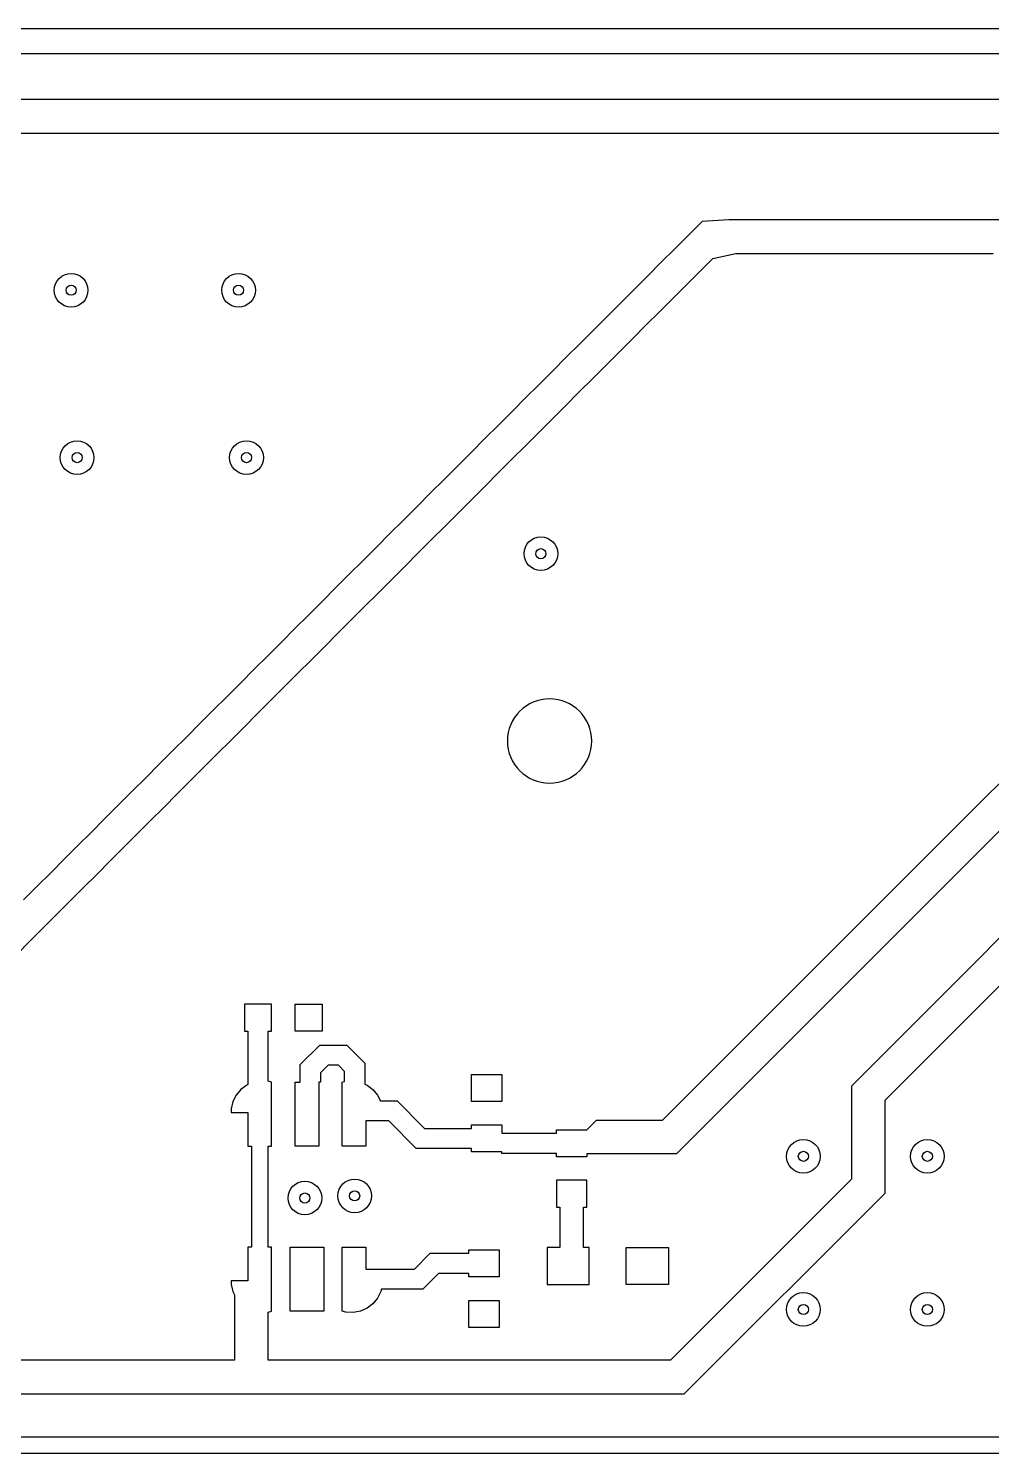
# Model space of a CAD drawing. Extents: x 0 to 220, y 0 to 42.
# Drawn here: x 102.54 to 131.11, y 0 to 42.3 of the extents above; entities that cross this region are included whole.
import ezdxf

# ---------------------------------------------------------------- set-up
doc = ezdxf.new("R2010")
doc.units = 0
doc.layers.get('0').update_dxf_attribs({"linetype": 'CONTINUOUS'})

# ---------------------------------------------------------------- blocks, each defined once
blk = doc.blocks.new('*U188')
at = {"extrusion": (0, 0, -1)}
for p, q in [((120.277, 6.115), (121.527, 6.115)), ((120.277, 5.015), (120.277, 6.115)), ((121.527, 6.115), (121.527, 5.015)), ((121.527, 5.015), (120.277, 5.015))]:
    blk.add_line(p, q, dxfattribs=at)
blk = doc.blocks.new('*U190')
at = {"extrusion": (0, 0, -1)}
for p, q in [((110.451, 13.337), (111.251, 13.337)), ((110.451, 12.537), (110.451, 13.337)), ((111.251, 13.337), (111.251, 12.537)), ((111.251, 12.537), (110.451, 12.537))]:
    blk.add_line(p, q, dxfattribs=at)
blk = doc.blocks.new('*U192')
at = {"extrusion": (0, 0, -1)}
for p, q in [((115.686, 10.452), (115.686, 11.252)), ((115.686, 11.252), (116.586, 11.252)), ((116.586, 11.252), (116.586, 10.452)), ((116.586, 10.452), (115.686, 10.452))]:
    blk.add_line(p, q, dxfattribs=at)
blk = doc.blocks.new('*U193')
at = {"extrusion": (0, 0, -1)}
for p, q in [((115.607, 3.745), (115.607, 4.545)), ((115.607, 4.545), (116.507, 4.545)), ((116.507, 4.545), (116.507, 3.745)), ((116.507, 3.745), (115.607, 3.745))]:
    blk.add_line(p, q, dxfattribs=at)
blk = doc.blocks.new('*U199')
at = {"extrusion": (0, 0, -1)}
for p, q in [((110.3, 4.225), (110.3, 6.125)), ((110.3, 6.125), (111.3, 6.125)), ((111.3, 6.125), (111.3, 4.225)), ((111.3, 4.225), (110.3, 4.225))]:
    blk.add_line(p, q, dxfattribs=at)

msp = doc.modelspace()

# ---------------------------------------------------------------- linework, layer by layer
for points in [[(219.6, 42.3), (219.6, 0), (0, 0), (0, 42.3)], [(218.769, 39.299), (218.769, 3.629), (215.628, 0.488), (55.254, 0.488), (51.691, 4.051), (51.691, 38.068), (55.184, 41.561), (216.507, 41.561)]]:
    msp.add_lwpolyline(points, close=True)
for points in [[(141.37, 28.498), (121.768, 8.896), (119.105, 8.896), (119.105, 8.81), (118.205, 8.81), (118.205, 8.906), (116.586, 8.906), (116.586, 8.952), (115.686, 8.952), (115.686, 9.052), (114.045, 9.052), (113.226, 9.871), (112.55, 9.871), (112.55, 9.125), (111.85, 9.125), (111.85, 11.025), (111.85, 11.025), (111.919, 11.044), (111.919, 11.339), (111.733, 11.525), (111.429, 11.525), (111.2, 11.296), (111.2, 11.025), (111.15, 11.025), (111.15, 9.125), (110.45, 9.125), (110.45, 11.025), (110.6, 11.025), (110.6, 11.544), (111.181, 12.125), (111.981, 12.125), (112.519, 11.587), (112.519, 10.964), (112.584, 10.935), (112.758, 10.805), (112.898, 10.638), (112.983, 10.471), (113.474, 10.471), (114.293, 9.652), (115.686, 9.652), (115.686, 9.752), (116.586, 9.752), (116.586, 9.506), (118.205, 9.506), (118.205, 9.61), (119.105, 9.61), (119.36, 9.865), (119.391, 9.896), (121.354, 9.896), (140.956, 29.498)], [(135.094, 19.044), (126.955, 10.905), (126.955, 8.142), (121.584, 2.771), (109.652, 2.771), (109.652, 4.198), (109.75, 4.225), (109.75, 4.225), (109.75, 6.125), (109.652, 6.125), (109.652, 9.126), (109.749, 9.126), (109.749, 11.026), (109.749, 11.026), (109.651, 11.053), (109.651, 12.537), (109.751, 12.537), (109.751, 13.337), (108.951, 13.337), (108.951, 12.537), (109.051, 12.537), (109.051, 10.952), (109.015, 10.936), (108.841, 10.806), (108.701, 10.639), (108.603, 10.446), (108.55, 10.235), (108.549, 10.126), (109.049, 10.126), (109.049, 9.126), (109.152, 9.126), (109.152, 6.125), (109.05, 6.125), (109.05, 5.125), (108.55, 5.125), (108.551, 5.016), (108.604, 4.805), (108.652, 4.709), (108.652, 2.769), (89.491, 2.769)], [(89.077, 1.769), (108.895, 1.769), (108.895, 1.771), (121.998, 1.771), (127.955, 7.728), (127.955, 10.491), (135.508, 18.044)]]:
    msp.add_lwpolyline(points)
msp.add_lwpolyline([(116.75, 21.15, 1), (119.25, 21.15, 1)], format="xyb", close=True)
for points in [[(211.585, 28.034, 0), (211.585, 28.211, 0), (212.811, 28.211, 0), (214.401, 29.801, 0), (214.401, 35.432, 0), (209.641, 40.192, 0), (61.579, 40.192, 0), (56.836, 35.449, 0), (56.836, 32.585, 0), (56.645, 32.585, 0), (56.645, 29.415, 0), (57.995, 29.415, 0), (57.995, 32.585, 0), (57.836, 32.585, 0), (57.836, 35.034, 0), (61.994, 39.192, 0), (209.226, 39.192, 0), (213.401, 35.017, 0), (213.401, 30.216, 0), (212.396, 29.211, 0), (211.585, 29.211, 0), (211.585, 29.384, 0), (208.415, 29.384, 0), (208.415, 28.034, 0)], [(118.205, 7.31, 0), (118.303, 7.31, 0), (118.303, 6.115, 0), (117.927, 6.115, 0), (117.927, 5.015, 0), (119.177, 5.015, 0), (119.177, 6.115, 0), (119.003, 6.115, 0), (119.003, 7.31, 0), (119.105, 7.31, 0), (119.105, 8.11, 0), (118.205, 8.11, 0)], [(112.898, 4.611, 0), (112.758, 4.444, 0), (112.584, 4.314, 0), (112.385, 4.226, 0), (112.172, 4.186, 0), (111.955, 4.195, 0), (111.85, 4.224, 0), (111.85, 4.224, 0), (111.85, 6.124, 0), (112.55, 6.124, 0), (112.55, 5.475, 0), (113.991, 5.475, 0), (114.461, 5.945, 0), (115.607, 5.945, 0), (115.607, 6.045, 0), (116.507, 6.045, 0), (116.507, 5.245, 0), (115.607, 5.245, 0), (115.607, 5.345, 0), (114.709, 5.345, 0), (114.239, 4.875, 0), (113.014, 4.875, 0), (112.996, 4.804, 0)]]:
    msp.add_polyline3d(points, close=True)
for points in [[(131.931, 36.625, 0), (131.07, 36.625, 0), (130.208, 36.625, 0), (129.347, 36.625, 0), (128.486, 36.625, 0), (127.625, 36.625, 0), (126.764, 36.625, 0), (125.902, 36.625, 0), (125.041, 36.625, 0), (124.18, 36.625, 0), (123.319, 36.625, 0), (122.524, 36.567, 0), (122.121, 36.164, 0), (121.718, 35.762, 0), (121.316, 35.359, 0), (120.913, 34.956, 0), (120.51, 34.554, 0), (120.108, 34.151, 0), (119.705, 33.748, 0), (119.303, 33.346, 0), (118.9, 32.943, 0), (118.497, 32.54, 0), (118.095, 32.138, 0), (117.692, 31.735, 0), (117.289, 31.332, 0), (116.887, 30.93, 0), (116.484, 30.527, 0), (116.081, 30.125, 0), (115.679, 29.722, 0), (115.276, 29.319, 0), (114.873, 28.917, 0), (114.471, 28.514, 0), (114.068, 28.111, 0), (113.665, 27.709, 0), (113.263, 27.306, 0), (112.86, 26.903, 0), (112.458, 26.501, 0), (112.055, 26.098, 0), (111.652, 25.695, 0), (111.25, 25.293, 0), (110.847, 24.89, 0), (110.444, 24.488, 0), (110.042, 24.085, 0), (109.639, 23.682, 0), (109.236, 23.279, 0), (108.834, 22.877, 0), (108.431, 22.474, 0), (108.028, 22.072, 0), (107.626, 21.669, 0), (107.223, 21.266, 0), (106.82, 20.864, 0), (106.418, 20.461, 0), (106.015, 20.058, 0), (105.613, 19.656, 0), (105.21, 19.253, 0), (104.807, 18.85, 0), (104.405, 18.448, 0), (104.002, 18.045, 0), (103.599, 17.642, 0), (103.197, 17.24, 0), (102.794, 16.837, 0), (102.391, 16.435, 0)], [(102.178, 14.807, 0), (102.575, 15.204, 0), (102.973, 15.602, 0), (103.37, 15.999, 0), (103.768, 16.397, 0), (104.165, 16.794, 0), (104.563, 17.192, 0), (104.96, 17.589, 0), (105.358, 17.987, 0), (105.755, 18.384, 0), (106.153, 18.782, 0), (106.55, 19.179, 0), (106.948, 19.577, 0), (107.345, 19.974, 0), (107.743, 20.372, 0), (108.14, 20.769, 0), (108.538, 21.167, 0), (108.935, 21.564, 0), (109.333, 21.962, 0), (109.73, 22.359, 0), (110.128, 22.757, 0), (110.525, 23.154, 0), (110.923, 23.552, 0), (111.32, 23.949, 0), (111.718, 24.347, 0), (112.115, 24.744, 0), (112.513, 25.142, 0), (112.91, 25.539, 0), (113.308, 25.937, 0), (113.705, 26.334, 0), (114.103, 26.732, 0), (114.5, 27.129, 0), (114.898, 27.527, 0), (115.295, 27.924, 0), (115.693, 28.322, 0), (116.09, 28.719, 0), (116.488, 29.117, 0), (116.885, 29.514, 0), (117.283, 29.912, 0), (117.68, 30.309, 0), (118.078, 30.707, 0), (118.475, 31.104, 0), (118.873, 31.502, 0), (119.27, 31.899, 0), (119.668, 32.297, 0), (120.065, 32.694, 0), (120.463, 33.092, 0), (120.86, 33.489, 0), (121.258, 33.887, 0), (121.655, 34.284, 0), (122.053, 34.682, 0), (122.45, 35.079, 0), (122.848, 35.477, 0), (123.528, 35.625, 0), (124.376, 35.625, 0), (125.225, 35.625, 0), (126.073, 35.625, 0), (126.922, 35.625, 0), (127.77, 35.625, 0), (128.618, 35.625, 0), (129.467, 35.625, 0), (130.315, 35.625, 0), (131.164, 35.625, 0)]]:
    msp.add_polyline3d(points)
for centre, radius in [((103.803, 34.53), 0.5), ((108.771, 34.53), 0.5), ((103.803, 34.53), 0.15), ((108.771, 34.53), 0.15), ((103.98, 29.562), 0.5), ((109.007, 29.562), 0.5), ((103.98, 29.562), 0.15), ((109.007, 29.562), 0.15), ((117.742, 26.71), 0.5), ((117.742, 26.71), 0.15), ((125.532, 8.821), 0.5), ((129.211, 8.821), 0.5), ((125.532, 8.821), 0.15), ((129.211, 8.821), 0.15), ((110.739, 7.584), 0.5), ((112.216, 7.648), 0.5), ((110.739, 7.584), 0.15), ((112.216, 7.648), 0.15), ((125.532, 4.276), 0.5), ((129.211, 4.276), 0.5), ((125.532, 4.276), 0.15), ((129.211, 4.276), 0.15)]:
    msp.add_circle(centre, radius)

# ---------------------------------------------------------------- block references
for name in ['*U190', '*U192', '*U199', '*U188', '*U193']:
    msp.add_blockref(name, (0, 0))

doc.saveas('drawing.dxf')
